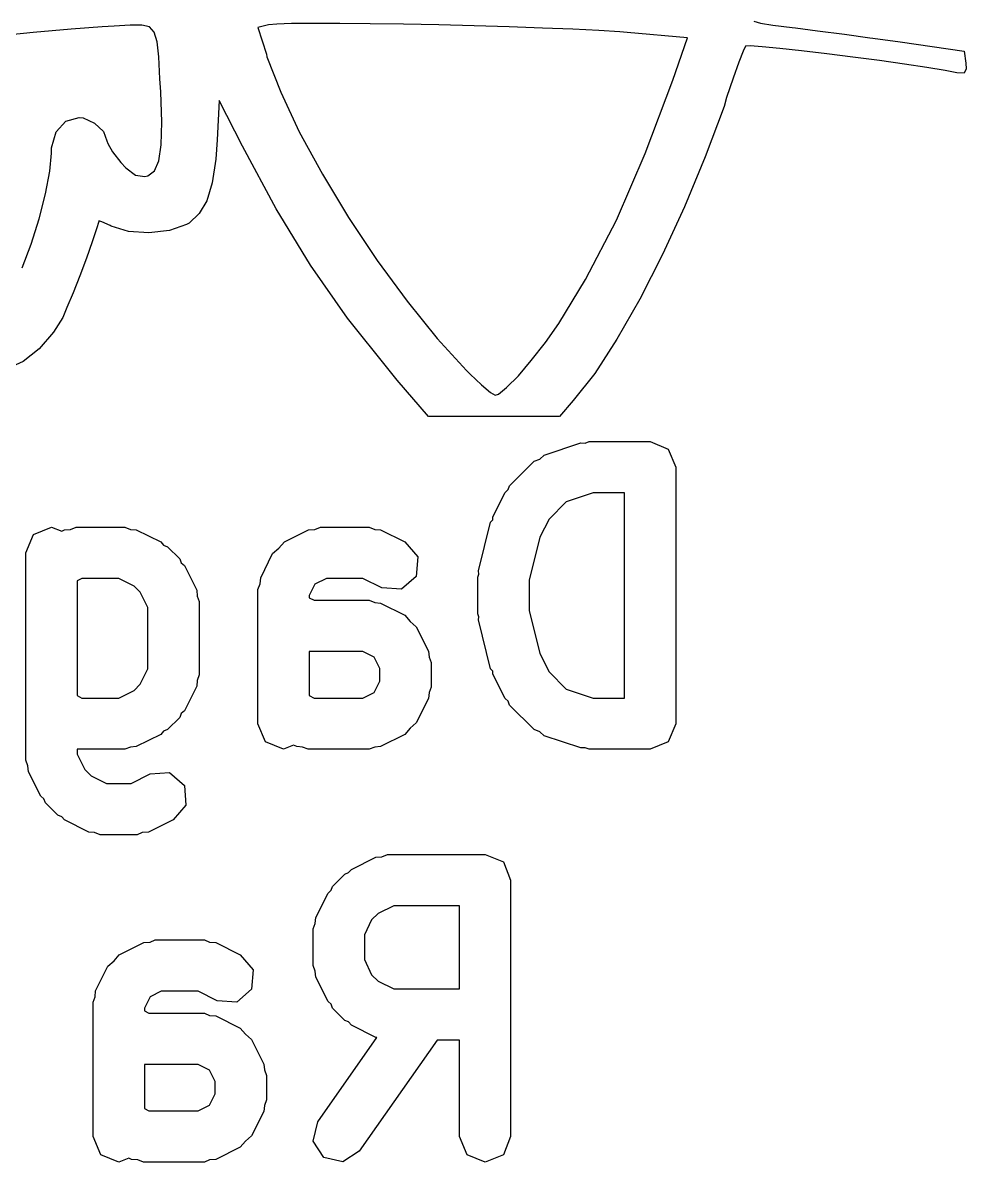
# Model space of a CAD drawing. Extents: x 83 to 117, y -98.3 to -70.8.
# Drawn here: x 100.859 to 102.698, y -98.319 to -96.097 of the extents above; entities that cross this region are included whole.
import ezdxf

# ---------------------------------------------------------------- set-up
doc = ezdxf.new("R2010")
doc.units = 0
doc.layers.add('BLACK', color=7, linetype='CONTINUOUS')

msp = doc.modelspace()

# ---------------------------------------------------------------- linework, layer by layer
at = {"layer": 'BLACK', "linetype": 'CONTINUOUS'}
for p, q in [((101.068, -96.1018), (101.037, -96.1037)), ((101.091, -96.1016), (101.068, -96.1018)), ((101.106, -96.1053), (101.091, -96.1016)), ((101.338, -96.1011), (101.317, -96.1064)), ((101.354, -96.0996), (101.338, -96.1011)), ((101.383, -96.0987), (101.354, -96.0996)), ((101.425, -96.0983), (101.383, -96.0987)), ((101.477, -96.0985), (101.425, -96.0983)), ((101.536, -96.0991), (101.477, -96.0985)), ((101.601, -96.1001), (101.536, -96.0991)), ((101.67, -96.1015), (101.601, -96.1001)), ((101.739, -96.1032), (101.67, -96.1015)), ((102.284, -96.0942), (102.297, -96.0981)), ((102.297, -96.0981), (102.321, -96.1019)), ((102.321, -96.1019), (102.359, -96.1066)), ((100.879, -96.1163), (100.797, -96.1245)), ((100.953, -96.1098), (100.879, -96.1163)), ((101.014, -96.1051), (100.953, -96.1098)), ((101.037, -96.1037), (101.014, -96.1051)), ((101.115, -96.1154), (101.106, -96.1053)), ((101.121, -96.1341), (101.115, -96.1154)), ((101.317, -96.1064), (101.334, -96.1586)), ((101.807, -96.1052), (101.739, -96.1032)), ((101.872, -96.1074), (101.807, -96.1052)), ((101.931, -96.1097), (101.872, -96.1074)), ((101.982, -96.1122), (101.931, -96.1097)), ((102.023, -96.1148), (101.982, -96.1122)), ((102.037, -96.1159), (102.023, -96.1148)), ((102.155, -96.1263), (102.037, -96.1159)), ((102.359, -96.1066), (102.365, -96.1073)), ((102.365, -96.1073), (102.408, -96.1127)), ((102.408, -96.1127), (102.461, -96.1196)), ((102.461, -96.1196), (102.51, -96.1263)), ((101.124, -96.1636), (101.121, -96.1341)), ((102.126, -96.2089), (102.155, -96.1263)), ((102.268, -96.1429), (102.263, -96.1523)), ((102.277, -96.1424), (102.268, -96.1429)), ((102.268, -96.1429), (102.268, -96.1429)), ((102.3, -96.1439), (102.277, -96.1424)), ((102.335, -96.1472), (102.3, -96.1439)), ((102.51, -96.1263), (102.516, -96.1271)), ((102.516, -96.1271), (102.569, -96.1346)), ((102.569, -96.1346), (102.694, -96.1525)), ((101.126, -96.2064), (101.124, -96.1636)), ((101.334, -96.1586), (101.335, -96.1633)), ((101.335, -96.1633), (101.362, -96.2326)), ((102.263, -96.1523), (102.255, -96.1742)), ((102.377, -96.1519), (102.335, -96.1472)), ((102.426, -96.1576), (102.377, -96.1519)), ((102.477, -96.1641), (102.426, -96.1576)), ((102.529, -96.171), (102.477, -96.1641)), ((102.694, -96.1525), (102.697, -96.1757)), ((102.255, -96.1742), (102.244, -96.2054)), ((102.578, -96.1778), (102.529, -96.171)), ((102.621, -96.1844), (102.578, -96.1778)), ((102.657, -96.1903), (102.621, -96.1844)), ((102.68, -96.1947), (102.657, -96.1903)), ((102.698, -96.187), (102.694, -96.1957)), ((102.697, -96.1757), (102.698, -96.187)), ((101.128, -96.2317), (101.126, -96.2064)), ((102.072, -96.3523), (102.126, -96.2089)), ((102.244, -96.2054), (102.231, -96.2427)), ((102.694, -96.1957), (102.68, -96.1947)), ((101.13, -96.2908), (101.128, -96.2317)), ((101.362, -96.2326), (101.398, -96.31)), ((101.242, -96.2486), (101.238, -96.3255)), ((101.287, -96.338), (101.242, -96.2486)), ((102.231, -96.2427), (102.226, -96.2601)), ((102.226, -96.2601), (102.189, -96.3587)), ((100.924, -96.3095), (100.943, -96.289)), ((100.943, -96.289), (100.969, -96.2817)), ((100.969, -96.2817), (100.977, -96.2827)), ((100.977, -96.2827), (100.999, -96.2927)), ((100.999, -96.2927), (101.016, -96.3092)), ((101.129, -96.3351), (101.13, -96.2908)), ((100.915, -96.341), (100.924, -96.3095)), ((101.016, -96.3092), (101.023, -96.3272)), ((101.398, -96.31), (101.443, -96.3924)), ((100.915, -96.3512), (100.915, -96.341)), ((101.023, -96.3272), (101.025, -96.3323)), ((101.025, -96.3323), (101.034, -96.3491)), ((101.124, -96.3662), (101.129, -96.3351)), ((101.238, -96.3255), (101.235, -96.3628)), ((101.353, -96.4599), (101.287, -96.338)), ((100.912, -96.3864), (100.915, -96.3512)), ((101.034, -96.3491), (101.05, -96.3693)), ((101.116, -96.3858), (101.124, -96.3662)), ((101.235, -96.3628), (101.228, -96.4095)), ((102.016, -96.4822), (102.072, -96.3523)), ((102.189, -96.3587), (102.149, -96.4559)), ((100.903, -96.4304), (100.912, -96.3864)), ((101.05, -96.3693), (101.06, -96.3801)), ((101.06, -96.3801), (101.079, -96.3941)), ((101.103, -96.3953), (101.116, -96.3858)), ((101.079, -96.3941), (101.097, -96.3967)), ((101.097, -96.3967), (101.103, -96.3953)), ((101.228, -96.4095), (101.218, -96.4442)), ((101.443, -96.3924), (101.494, -96.477)), ((100.891, -96.4791), (100.903, -96.4304)), ((101.218, -96.4442), (101.203, -96.4693)), ((102.149, -96.4559), (102.106, -96.5492)), ((100.875, -96.5286), (100.891, -96.4791)), ((101.203, -96.4693), (101.183, -96.4876)), ((101.42, -96.57), (101.353, -96.4599)), ((101.494, -96.477), (101.55, -96.5605)), ((101.003, -96.4991), (100.994, -96.5241)), ((101.007, -96.4848), (101.003, -96.4991)), ((101.013, -96.4853), (101.007, -96.4836)), ((101.007, -96.4836), (101.007, -96.4848)), ((101.029, -96.4927), (101.013, -96.4853)), ((101.031, -96.494), (101.029, -96.4927)), ((101.065, -96.5044), (101.031, -96.494)), ((101.178, -96.4904), (101.145, -96.5023)), ((101.183, -96.4876), (101.178, -96.4904)), ((101.956, -96.5974), (102.016, -96.4822)), ((100.994, -96.5241), (100.983, -96.5559)), ((101.105, -96.507), (101.065, -96.5044)), ((101.145, -96.5023), (101.105, -96.507)), ((100.858, -96.5747), (100.875, -96.5286)), ((100.983, -96.5559), (100.97, -96.5906)), ((101.55, -96.5605), (101.608, -96.6402)), ((102.106, -96.5492), (102.062, -96.6361)), ((100.97, -96.5906), (100.957, -96.624)), ((101.492, -96.6733), (101.42, -96.57)), ((101.904, -96.6832), (101.956, -96.5974)), ((100.957, -96.624), (100.945, -96.6523)), ((100.945, -96.6523), (100.937, -96.6715)), ((101.608, -96.6402), (101.667, -96.7128)), ((102.062, -96.6361), (102.017, -96.7142)), ((100.937, -96.6715), (100.919, -96.7002)), ((101.573, -96.7747), (101.492, -96.6733)), ((100.919, -96.7002), (100.891, -96.7332)), ((101.878, -96.7204), (101.904, -96.6832)), ((101.667, -96.7128), (101.724, -96.7754)), ((101.85, -96.7554), (101.878, -96.7204)), ((102.017, -96.7142), (101.974, -96.781)), ((100.891, -96.7332), (100.86, -96.7579)), ((100.86, -96.7579), (100.831, -96.7706)), ((101.825, -96.7856), (101.85, -96.7554)), ((101.589, -96.7938), (101.573, -96.7747)), ((101.724, -96.7754), (101.731, -96.782)), ((101.731, -96.782), (101.753, -96.803)), ((101.802, -96.8085), (101.825, -96.7856)), ((101.974, -96.781), (101.932, -96.8339)), ((101.65, -96.865), (101.589, -96.7938)), ((101.753, -96.803), (101.771, -96.8178)), ((101.786, -96.8214), (101.802, -96.8085)), ((101.771, -96.8178), (101.78, -96.8233)), ((101.78, -96.8233), (101.786, -96.8214)), ((101.932, -96.8339), (101.905, -96.865)), ((101.905, -96.865), (101.65, -96.865)), ((101.875, -96.9401), (101.947, -96.9163)), ((101.947, -96.9163), (101.955, -96.9168)), ((101.955, -96.9168), (101.963, -96.9137)), ((101.963, -96.9137), (102.082, -96.9137)), ((102.082, -96.9137), (102.117, -96.9283)), ((101.867, -96.9477), (101.875, -96.9401)), ((102.117, -96.9283), (102.132, -96.9637)), ((101.808, -96.9998), (101.856, -96.9521)), ((101.856, -96.9521), (101.867, -96.9477)), ((102.132, -96.9637), (102.132, -97.4637)), ((101.775, -97.0604), (101.799, -97.0128)), ((101.799, -97.0128), (101.805, -97.0074)), ((101.805, -97.0074), (101.808, -96.9998)), ((101.918, -97.0312), (101.885, -97.0647)), ((101.971, -97.0137), (101.918, -97.0312)), ((102.032, -97.0137), (101.971, -97.0137)), ((102.032, -97.4137), (102.032, -97.0137)), ((101.747, -97.1658), (101.771, -97.0706)), ((101.771, -97.0706), (101.775, -97.066)), ((101.775, -97.066), (101.775, -97.0604)), ((101.885, -97.0647), (101.867, -97.1002)), ((100.865, -97.1304), (100.88, -97.095)), ((100.88, -97.095), (100.915, -97.0804)), ((100.915, -97.0804), (100.935, -97.0885)), ((100.935, -97.0885), (100.94, -97.0856)), ((100.94, -97.0856), (100.952, -97.0848)), ((100.952, -97.0848), (100.963, -97.0804)), ((100.963, -97.0804), (101.058, -97.0804)), ((101.058, -97.0804), (101.069, -97.0848)), ((101.069, -97.0848), (101.08, -97.0856)), ((101.08, -97.0856), (101.128, -97.1094)), ((101.369, -97.1094), (101.416, -97.0856)), ((101.416, -97.0856), (101.428, -97.0848)), ((101.428, -97.0848), (101.439, -97.0804)), ((101.439, -97.0804), (101.534, -97.0804)), ((101.534, -97.0804), (101.545, -97.0848)), ((101.545, -97.0848), (101.556, -97.0856)), ((101.556, -97.0856), (101.604, -97.1094)), ((101.867, -97.1002), (101.846, -97.1841)), ((101.128, -97.1094), (101.133, -97.1157)), ((101.133, -97.1157), (101.141, -97.1188)), ((101.141, -97.1188), (101.165, -97.1426)), ((101.346, -97.1318), (101.358, -97.1214)), ((101.358, -97.1214), (101.369, -97.1094)), ((101.604, -97.1094), (101.629, -97.1384)), ((100.865, -97.5351), (100.865, -97.1304)), ((101.165, -97.1426), (101.168, -97.1502)), ((101.323, -97.1794), (101.346, -97.1318)), ((101.629, -97.1384), (101.626, -97.1765)), ((101.168, -97.1502), (101.174, -97.1556)), ((101.174, -97.1556), (101.198, -97.2032)), ((101.748, -97.1721), (101.747, -97.1658)), ((100.974, -97.1804), (100.965, -97.1851)), ((100.965, -97.1851), (100.965, -97.409)), ((101.046, -97.1804), (100.974, -97.1804)), ((101.076, -97.1953), (101.046, -97.1804)), ((101.322, -97.191), (101.323, -97.1794)), ((101.451, -97.1804), (101.428, -97.1914)), ((101.522, -97.1804), (101.451, -97.1804)), ((101.559, -97.1989), (101.522, -97.1804)), ((101.626, -97.1765), (101.597, -97.2016)), ((101.746, -97.178), (101.748, -97.1721)), ((101.746, -97.2494), (101.746, -97.178)), ((101.846, -97.1841), (101.846, -97.2432)), ((101.088, -97.2076), (101.076, -97.1953)), ((101.103, -97.2374), (101.088, -97.2076)), ((101.198, -97.2032), (101.199, -97.2148)), ((101.317, -97.2018), (101.322, -97.191)), ((101.317, -97.4637), (101.317, -97.2018)), ((101.428, -97.1914), (101.417, -97.2136)), ((101.597, -97.2016), (101.559, -97.1989)), ((101.199, -97.2148), (101.203, -97.2256)), ((101.203, -97.2256), (101.203, -97.3685)), ((101.417, -97.2136), (101.417, -97.2185)), ((101.417, -97.2185), (101.427, -97.2232)), ((101.427, -97.2232), (101.534, -97.2232)), ((101.534, -97.2232), (101.545, -97.2277)), ((101.545, -97.2277), (101.556, -97.2285)), ((101.556, -97.2285), (101.604, -97.2523)), ((101.103, -97.3566), (101.103, -97.2374)), ((101.604, -97.2523), (101.614, -97.2643)), ((101.748, -97.2553), (101.746, -97.2494)), ((101.747, -97.2615), (101.748, -97.2553)), ((101.846, -97.2432), (101.867, -97.3272)), ((101.614, -97.2643), (101.626, -97.2747)), ((101.626, -97.2747), (101.65, -97.3223)), ((101.771, -97.3568), (101.747, -97.2615)), ((101.417, -97.3232), (101.417, -97.409)), ((101.522, -97.3232), (101.417, -97.3232)), ((101.544, -97.3343), (101.522, -97.3232)), ((101.65, -97.3223), (101.651, -97.3339)), ((101.555, -97.3564), (101.544, -97.3343)), ((101.651, -97.3339), (101.655, -97.3446)), ((101.655, -97.3446), (101.655, -97.3923)), ((101.867, -97.3272), (101.885, -97.3626)), ((101.088, -97.3865), (101.103, -97.3566)), ((101.555, -97.3805), (101.555, -97.3564)), ((101.775, -97.3613), (101.771, -97.3568)), ((101.775, -97.367), (101.775, -97.3613)), ((101.799, -97.4146), (101.775, -97.367)), ((101.885, -97.3626), (101.918, -97.3962)), ((101.076, -97.3988), (101.088, -97.3865)), ((101.199, -97.3792), (101.198, -97.3908)), ((101.203, -97.3685), (101.199, -97.3792)), ((101.544, -97.4026), (101.555, -97.3805)), ((100.965, -97.409), (100.974, -97.4137)), ((101.046, -97.4137), (101.076, -97.3988)), ((101.198, -97.3908), (101.174, -97.4384)), ((101.417, -97.409), (101.427, -97.4137)), ((101.522, -97.4137), (101.544, -97.4026)), ((101.651, -97.403), (101.65, -97.4146)), ((101.655, -97.3923), (101.651, -97.403)), ((101.918, -97.3962), (101.971, -97.4137)), ((100.974, -97.4137), (101.046, -97.4137)), ((101.427, -97.4137), (101.522, -97.4137)), ((101.65, -97.4146), (101.626, -97.4622)), ((101.805, -97.42), (101.799, -97.4146)), ((101.808, -97.4276), (101.805, -97.42)), ((101.856, -97.4752), (101.808, -97.4276)), ((101.971, -97.4137), (102.032, -97.4137)), ((101.165, -97.4514), (101.141, -97.4752)), ((101.168, -97.4438), (101.165, -97.4514)), ((101.174, -97.4384), (101.168, -97.4438)), ((101.133, -97.4784), (101.128, -97.4846)), ((101.141, -97.4752), (101.133, -97.4784)), ((101.332, -97.499), (101.317, -97.4637)), ((101.614, -97.4726), (101.604, -97.4846)), ((101.626, -97.4622), (101.614, -97.4726)), ((101.867, -97.4797), (101.856, -97.4752)), ((102.132, -97.4637), (102.117, -97.499)), ((101.128, -97.4846), (101.08, -97.5084)), ((101.367, -97.5137), (101.332, -97.499)), ((101.604, -97.4846), (101.556, -97.5084)), ((101.875, -97.4873), (101.867, -97.4797)), ((101.947, -97.5111), (101.875, -97.4873)), ((102.117, -97.499), (102.082, -97.5137)), ((101.058, -97.5137), (100.965, -97.5137)), ((100.965, -97.5137), (100.965, -97.5233)), ((100.965, -97.5233), (100.98, -97.5531)), ((101.069, -97.5092), (101.058, -97.5137)), ((101.08, -97.5084), (101.069, -97.5092)), ((101.387, -97.5056), (101.367, -97.5137)), ((101.393, -97.5084), (101.387, -97.5056)), ((101.404, -97.5092), (101.393, -97.5084)), ((101.415, -97.5137), (101.404, -97.5092)), ((101.534, -97.5137), (101.415, -97.5137)), ((101.545, -97.5092), (101.534, -97.5137)), ((101.556, -97.5084), (101.545, -97.5092)), ((101.955, -97.5105), (101.947, -97.5111)), ((101.963, -97.5137), (101.955, -97.5105)), ((102.082, -97.5137), (101.963, -97.5137)), ((100.869, -97.5459), (100.865, -97.5351)), ((100.87, -97.5575), (100.869, -97.5459)), ((100.894, -97.6051), (100.87, -97.5575)), ((100.98, -97.5531), (100.992, -97.5655)), ((100.992, -97.5655), (101.022, -97.5804)), ((101.07, -97.5804), (101.107, -97.5618)), ((101.107, -97.5618), (101.145, -97.5591)), ((101.145, -97.5591), (101.174, -97.5842)), ((101.022, -97.5804), (101.07, -97.5804)), ((101.174, -97.5842), (101.177, -97.6224)), ((100.9, -97.6105), (100.894, -97.6051)), ((100.903, -97.6181), (100.9, -97.6105)), ((100.927, -97.6419), (100.903, -97.6181)), ((101.177, -97.6224), (101.152, -97.6513)), ((100.935, -97.6451), (100.927, -97.6419)), ((100.94, -97.6513), (100.935, -97.6451)), ((100.988, -97.6751), (100.94, -97.6513)), ((101.152, -97.6513), (101.104, -97.6751)), ((100.999, -97.6759), (100.988, -97.6751)), ((101.01, -97.6804), (100.999, -97.6759)), ((101.092, -97.6759), (101.082, -97.6804)), ((101.104, -97.6751), (101.092, -97.6759)), ((101.082, -97.6804), (101.01, -97.6804)), ((101.547, -97.724), (101.559, -97.7231)), ((101.559, -97.7231), (101.57, -97.7187)), ((101.57, -97.7187), (101.76, -97.7187)), ((101.76, -97.7187), (101.796, -97.7333)), ((101.5, -97.7478), (101.547, -97.724)), ((101.796, -97.7333), (101.81, -97.7687)), ((101.463, -97.781), (101.487, -97.7571)), ((101.487, -97.7571), (101.494, -97.754)), ((101.494, -97.754), (101.5, -97.7478)), ((101.454, -97.7939), (101.46, -97.7886)), ((101.46, -97.7886), (101.463, -97.781)), ((101.81, -97.7687), (101.81, -98.2687)), ((101.43, -97.8416), (101.454, -97.7939)), ((101.552, -97.8336), (101.539, -97.8459)), ((101.582, -97.8187), (101.552, -97.8336)), ((101.71, -97.8187), (101.582, -97.8187)), ((101.71, -97.9806), (101.71, -97.8187)), ((101.425, -97.8639), (101.429, -97.8532)), ((101.429, -97.8532), (101.43, -97.8416)), ((101.539, -97.8459), (101.525, -97.8757)), ((101.425, -97.9354), (101.425, -97.8639)), ((101.525, -97.8757), (101.525, -97.9236)), ((101.047, -97.9144), (101.095, -97.8906)), ((101.095, -97.8906), (101.107, -97.8898)), ((101.107, -97.8898), (101.117, -97.8854)), ((101.117, -97.8854), (101.213, -97.8854)), ((101.213, -97.8854), (101.223, -97.8898)), ((101.223, -97.8898), (101.235, -97.8906)), ((101.235, -97.8906), (101.283, -97.9144)), ((101.037, -97.9264), (101.047, -97.9144)), ((101.283, -97.9144), (101.308, -97.9434)), ((101.525, -97.9236), (101.539, -97.9534)), ((101.001, -97.9844), (101.025, -97.9368)), ((101.025, -97.9368), (101.037, -97.9264)), ((101.308, -97.9434), (101.305, -97.9815)), ((101.429, -97.9461), (101.425, -97.9354)), ((101.43, -97.9577), (101.429, -97.9461)), ((101.454, -98.0053), (101.43, -97.9577)), ((101.539, -97.9534), (101.552, -97.9657)), ((101.552, -97.9657), (101.582, -97.9806)), ((101, -97.996), (101.001, -97.9844)), ((101.129, -97.9854), (101.107, -97.9964)), ((101.201, -97.9854), (101.129, -97.9854)), ((101.238, -98.0039), (101.201, -97.9854)), ((101.305, -97.9815), (101.276, -98.0066)), ((101.582, -97.9806), (101.71, -97.9806)), ((100.996, -98.0068), (101, -97.996)), ((100.996, -98.2687), (100.996, -98.0068)), ((101.107, -97.9964), (101.096, -98.0186)), ((101.276, -98.0066), (101.238, -98.0039)), ((101.46, -98.0107), (101.454, -98.0053)), ((101.463, -98.0183), (101.46, -98.0107)), ((101.096, -98.0186), (101.096, -98.0235)), ((101.096, -98.0235), (101.105, -98.0282)), ((101.105, -98.0282), (101.213, -98.0282)), ((101.213, -98.0282), (101.223, -98.0327)), ((101.223, -98.0327), (101.235, -98.0335)), ((101.235, -98.0335), (101.283, -98.0573)), ((101.487, -98.0421), (101.463, -98.0183)), ((101.494, -98.0453), (101.487, -98.0421)), ((101.5, -98.0515), (101.494, -98.0453)), ((101.547, -98.0753), (101.5, -98.0515)), ((101.283, -98.0573), (101.293, -98.0693)), ((101.293, -98.0693), (101.305, -98.0797)), ((101.434, -98.24), (101.549, -98.0754)), ((101.549, -98.0754), (101.547, -98.0753)), ((101.305, -98.0797), (101.329, -98.1273)), ((101.667, -98.0806), (101.515, -98.2974)), ((101.71, -98.0806), (101.667, -98.0806)), ((101.71, -98.2687), (101.71, -98.0806)), ((101.096, -98.1282), (101.096, -98.214)), ((101.201, -98.1282), (101.096, -98.1282)), ((101.223, -98.1393), (101.201, -98.1282)), ((101.234, -98.1614), (101.223, -98.1393)), ((101.329, -98.1273), (101.33, -98.1389)), ((101.33, -98.1389), (101.334, -98.1496)), ((101.234, -98.1855), (101.234, -98.1614)), ((101.334, -98.1496), (101.334, -98.1973)), ((101.223, -98.2076), (101.234, -98.1855)), ((101.201, -98.2187), (101.223, -98.2076)), ((101.33, -98.208), (101.329, -98.2196)), ((101.334, -98.1973), (101.33, -98.208)), ((101.096, -98.214), (101.105, -98.2187)), ((101.105, -98.2187), (101.201, -98.2187)), ((101.329, -98.2196), (101.305, -98.2672)), ((101.425, -98.2774), (101.434, -98.24)), ((101.011, -98.304), (100.996, -98.2687)), ((101.293, -98.2776), (101.283, -98.2896)), ((101.305, -98.2672), (101.293, -98.2776)), ((101.446, -98.3097), (101.425, -98.2774)), ((101.725, -98.304), (101.71, -98.2687)), ((101.81, -98.2687), (101.796, -98.304)), ((101.283, -98.2896), (101.235, -98.3134)), ((101.515, -98.2974), (101.483, -98.3179)), ((101.046, -98.3187), (101.011, -98.304)), ((101.066, -98.3106), (101.046, -98.3187)), ((101.071, -98.3134), (101.066, -98.3106)), ((101.083, -98.3142), (101.071, -98.3134)), ((101.094, -98.3187), (101.083, -98.3142)), ((101.213, -98.3187), (101.094, -98.3187)), ((101.223, -98.3142), (101.213, -98.3187)), ((101.235, -98.3134), (101.223, -98.3142)), ((101.483, -98.3179), (101.446, -98.3097)), ((101.76, -98.3187), (101.725, -98.304)), ((101.796, -98.304), (101.76, -98.3187))]:
    msp.add_line(p, q, dxfattribs=at)

doc.saveas('drawing.dxf')
